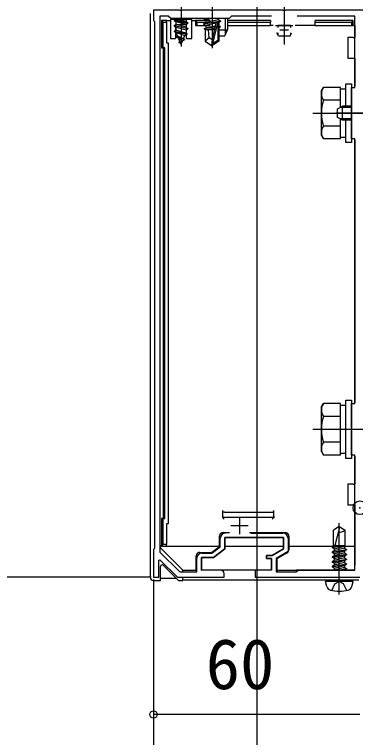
# Model space of a CAD drawing. Units: millimetres, scale not verified. Extents: x -875 to 875, y -1303 to 1295.
# Drawn here: x -728.4 to -629.3, y -1047.4 to -837 of the extents above; entities that cross this region are included whole.
import ezdxf
from ezdxf.enums import TextEntityAlignment as Align

# ---------------------------------------------------------------- set-up
doc = ezdxf.new("R2010")
doc.units = ezdxf.units.MM
doc.header["$LTSCALE"] = 8
doc.header["$PDMODE"] = 32
doc.header["$PDSIZE"] = 4
for name, color, linetype in [('0-3_YKK_11', 7, 'Continuous'), ('0-4_YKK_12', 2, 'Continuous'), ('0-5_YKK_13', 4, 'Continuous'), ('0-6_YKK_D', 6, 'Continuous')]:
    doc.layers.add(name, color=color, linetype=linetype)
doc.styles.add('ＭＳ ゴシック', font='')
doc.styles.get('ＭＳ ゴシック').set_extended_font_data('MS Gothic')

msp = doc.modelspace()

# ---------------------------------------------------------------- linework, layer by layer
at = {"layer": '0-3_YKK_11'}
for p, q in [((-650.003, -837.697), (-650.003, -842.697)), ((-652.503, -840.197), (-647.503, -840.197)), ((-663.003, -983.197), (-663.003, -988.197)), ((-665.503, -985.697), (-660.503, -985.697)), ((-659.716, -987.897), (-650.403, -987.897))]:
    msp.add_line(p, q, dxfattribs=at)
for points in [[(-623.003, -839.997), (-623.003, -835.697), (-649.544, -835.697), (-649.728, -835.817), (-650.278, -835.817), (-650.461, -835.697), (-670.544, -835.697), (-670.728, -835.817), (-671.278, -835.817), (-671.461, -835.697), (-679.544, -835.697), (-679.728, -835.817), (-680.278, -835.817), (-680.461, -835.697), (-688.003, -835.697), (-688.003, -838.697), (-687.703, -838.997)], [(-687.703, -838.997), (-687.703, -992.397), (-688.003, -992.697), (-688.003, -1000.697), (-686.503, -1000.697), (-686.503, -995.798), (-686.134, -995.644), (-681.003, -1000.697), (-667.503, -1000.697), (-667.503, -999.697)], [(-653.727, -837.497), (-665.303, -837.497), (-666.003, -838.197), (-683.003, -838.197), (-683.703, -837.497), (-686.203, -837.497), (-686.203, -993.471), (-680.388, -999.197), (-675.403, -999.197), (-675.403, -995.197)], [(-648.903, -989.397), (-648.903, -993.252), (-652.403, -995.252), (-652.403, -999.197), (-646.503, -999.197), (-646.003, -998.697), (-629.503, -998.697), (-629.503, -965.197), (-630.503, -965.197), (-630.503, -950.197), (-629.503, -950.197), (-629.503, -873.197), (-630.503, -873.197), (-630.503, -858.197), (-629.503, -858.197), (-629.503, -837.497), (-646.278, -837.497)], [(-668.503, -998.697), (-674.103, -998.697), (-674.103, -994.997), (-670.603, -994.997), (-667.303, -992.497), (-667.303, -989.197), (-650.203, -989.197), (-650.203, -992.497), (-653.528, -994.397), (-655.203, -994.397), (-655.203, -995.297), (-653.703, -995.297), (-653.703, -998.697), (-658.503, -998.697), (-658.503, -1000.697), (-628.003, -1000.697)], [(-673.903, -993.697), (-671.039, -993.697), (-668.603, -991.851), (-668.603, -989.397)]]:
    msp.add_lwpolyline(points, dxfattribs=at)
for centre, radius, start, end in [((-667.103, -989.397), 1.5, 90.00001, 179.99999), ((-650.403, -989.397), 1.5, 0.00001, 89.99999), ((-673.903, -995.197), 1.5, 90.00001, 179.99999), ((-668.503, -999.697), 1, 0.00001, 89.99999)]:
    msp.add_arc(centre, radius, start, end, dxfattribs=at)
at = {"layer": '0-4_YKK_12'}
for p, q in [((-658.003, -704.956), (-658.003, -1119.596)), ((-671.002, -825.754), (-671.002, -846.827)), ((-650.002, -827.698), (-650.002, -845.698)), ((-680.003, -832.197), (-680.003, -846.351)), ((-641.703, -865.697), (-625.489, -865.697)), ((-641.703, -957.697), (-625.489, -957.697)), ((-634.003, -1005.797), (-634.003, -984.997))]:
    msp.add_line(p, q, dxfattribs=at)
at = {"layer": '0-5_YKK_13'}
for p, q in [((-689.003, -836.697), (-689.003, -1000.699)), ((-685.703, -838.697), (-685.203, -839.197)), ((-684.203, -838.697), (-685.703, -838.697)), ((-684.203, -839.197), (-684.203, -838.697)), ((-684.203, -838.697), (-683.103, -838.697)), ((-683.103, -838.497), (-683.103, -843.997)), ((-681.603, -838.497), (-683.103, -838.497)), ((-682.003, -838.647), (-681.478, -838.344)), ((-678.003, -839.442), (-682.003, -838.647)), ((-682.003, -838.747), (-678.003, -839.542)), ((-681.603, -838.497), (-678.403, -838.497)), ((-681.478, -838.197), (-681.478, -838.344)), ((-678.528, -839.139), (-681.478, -838.344)), ((-681.478, -839.051), (-678.528, -839.846)), ((-681.478, -839.051), (-681.478, -839.934)), ((-678.528, -838.256), (-678.528, -839.139)), ((-676.903, -838.497), (-678.403, -838.497)), ((-676.903, -843.997), (-676.903, -838.497)), ((-676.903, -838.697), (-675.803, -838.697)), ((-675.803, -838.697), (-675.803, -840.197)), ((-675.803, -838.697), (-675.303, -839.197)), ((-671.503, -838.697), (-675.803, -838.697)), ((-675.303, -840.197), (-675.303, -839.197)), ((-675.303, -839.197), (-671.503, -839.197)), ((-673.474, -839.702), (-668.53, -838.878)), ((-668.53, -838.996), (-673.474, -839.82)), ((-673.474, -839.702), (-672.826, -839.328)), ((-673.429, -838.197), (-672.826, -838.546)), ((-671.285, -838.197), (-672.826, -838.546)), ((-669.177, -838.504), (-672.826, -839.328)), ((-672.826, -838.546), (-672.826, -839.328)), ((-669.421, -839.396), (-670.825, -845.573)), ((-669.177, -838.197), (-669.177, -838.504)), ((-668.53, -838.878), (-669.177, -838.504)), ((-669.177, -839.369), (-669.177, -840.152)), ((-669.002, -839.268), (-669.002, -840.253)), ((-668.53, -838.878), (-668.53, -838.996)), ((-667.156, -838.197), (-667.156, -842.888)), ((-654.003, -838.697), (-666.503, -838.697)), ((-666.503, -839.197), (-654.003, -839.197)), ((-666.502, -838.197), (-666.502, -841.498)), ((-654.003, -838.697), (-654.003, -839.197)), ((-630.003, -838.697), (-641.003, -838.697)), ((-641.003, -839.197), (-641.003, -838.697)), ((-641.003, -839.197), (-630.503, -839.197)), ((-641.003, -840.197), (-641.003, -839.197)), ((-630.003, -838.697), (-630.503, -839.197)), ((-630.503, -839.197), (-630.503, -840.197)), ((-630.003, -840.197), (-630.003, -838.697)), ((-682.003, -840.237), (-681.478, -839.934)), ((-682.003, -840.237), (-678.003, -841.032)), ((-682.003, -840.237), (-682.003, -840.337)), ((-678.003, -841.132), (-682.003, -840.337)), ((-682.003, -840.337), (-681.478, -840.641)), ((-682.003, -841.827), (-681.478, -841.524)), ((-681.603, -839.997), (-681.603, -843.997)), ((-678.403, -839.997), (-681.603, -839.997)), ((-678.528, -840.729), (-681.478, -839.934)), ((-681.478, -840.641), (-678.528, -841.436)), ((-681.478, -840.641), (-681.478, -841.524)), ((-678.637, -842.401), (-681.478, -841.524)), ((-678.528, -839.846), (-678.003, -839.542)), ((-678.528, -839.846), (-678.528, -840.729)), ((-678.528, -840.729), (-678.003, -841.032)), ((-678.528, -841.436), (-678.003, -841.132)), ((-678.528, -841.436), (-678.528, -842.137)), ((-678.403, -843.997), (-678.403, -839.997)), ((-678.003, -841.032), (-678.003, -841.132)), ((-675.803, -840.197), (-675.303, -840.197)), ((-675.303, -840.197), (-671.503, -840.197)), ((-673.474, -839.702), (-673.474, -839.82)), ((-673.474, -839.82), (-672.826, -840.193)), ((-670.203, -840.714), (-673.238, -841.214)), ((-673.238, -841.214), (-672.826, -840.976)), ((-673.003, -841.325), (-673.238, -841.214)), ((-673.003, -841.325), (-673.003, -844.769)), ((-670.361, -841.409), (-673.003, -841.409)), ((-669.936, -839.541), (-672.826, -840.193)), ((-672.826, -840.193), (-672.826, -840.976)), ((-670.124, -840.366), (-672.826, -840.976)), ((-670.275, -841.028), (-672.236, -841.409)), ((-669.931, -839.517), (-671.002, -844.226)), ((-669.177, -840.152), (-669.358, -840.193)), ((-668.648, -840.458), (-669.354, -840.574)), ((-668.648, -840.712), (-669.354, -840.849)), ((-669.001, -841.409), (-669.354, -841.409)), ((-668.648, -840.458), (-669.177, -840.152)), ((-669.001, -840.915), (-669.001, -844.769)), ((-669.001, -841.498), (-666.502, -841.498)), ((-668.648, -840.458), (-668.648, -840.712)), ((-653.203, -840.197), (-654.003, -840.197)), ((-648.099, -840.197), (-651.907, -840.197)), ((-651.847, -840.12), (-651.847, -840.796)), ((-651.249, -841.498), (-648.755, -841.498)), ((-648.156, -840.12), (-648.156, -840.796)), ((-641.003, -840.197), (-646.803, -840.197)), ((-641.003, -840.197), (-630.503, -840.197)), ((-630.503, -840.197), (-630.003, -840.197)), ((-629.503, -840.197), (-630.003, -840.197)), ((-629.503, -840.197), (-629.503, -843.697)), ((-682.003, -841.827), (-682.003, -841.927)), ((-682.003, -841.827), (-678.253, -842.622)), ((-682.003, -841.927), (-678.253, -842.722)), ((-682.003, -841.927), (-681.426, -842.26)), ((-681.426, -842.26), (-678.933, -843.115)), ((-681.035, -843.205), (-681.426, -842.26)), ((-681.403, -843.417), (-681.035, -843.205)), ((-681.403, -843.417), (-678.953, -844.212)), ((-681.403, -843.517), (-680.749, -843.895)), ((-681.035, -843.205), (-679.304, -844.01)), ((-679.304, -844.01), (-678.933, -843.115)), ((-678.933, -843.115), (-678.253, -842.722)), ((-678.637, -842.401), (-678.528, -842.137)), ((-678.637, -842.401), (-678.253, -842.622)), ((-678.253, -842.622), (-678.253, -842.722)), ((-651.702, -843.198), (-652.125, -842.297)), ((-651.847, -842.297), (-651.847, -842.888)), ((-651.702, -843.198), (-648.302, -843.198)), ((-648.302, -843.198), (-647.878, -842.297)), ((-648.156, -842.297), (-648.156, -842.888)), ((-631.503, -843.697), (-631.503, -846.697)), ((-630.003, -843.697), (-631.503, -843.697)), ((-630.003, -843.697), (-629.503, -843.697)), ((-683.103, -843.997), (-681.603, -843.997)), ((-680.749, -843.895), (-679.579, -844.674)), ((-680.003, -845.697), (-680.749, -843.895)), ((-680.603, -845.007), (-680.349, -844.861)), ((-680.003, -845.697), (-679.579, -844.674)), ((-679.579, -844.674), (-678.953, -844.312)), ((-679.304, -844.01), (-678.953, -844.212)), ((-678.953, -844.212), (-678.953, -844.312)), ((-678.403, -843.997), (-676.903, -843.997)), ((-671.826, -843.763), (-673.003, -844.769)), ((-673.003, -844.769), (-671.178, -845.999)), ((-671.002, -844.226), (-671.178, -845.999)), ((-671.002, -844.226), (-671.002, -845.999)), ((-669.001, -844.769), (-670.825, -845.999)), ((-670.825, -845.573), (-670.825, -845.999)), ((-669.001, -844.769), (-669.354, -844.581)), ((-685.203, -846.697), (-685.203, -983.697)), ((-671.178, -845.999), (-670.825, -845.999)), ((-631.503, -846.697), (-631.503, -849.697)), ((-631.503, -849.697), (-630.003, -849.697)), ((-630.003, -849.697), (-629.503, -849.697)), ((-629.503, -849.697), (-629.503, -857.897)), ((-639.203, -859.197), (-638.622, -858.192)), ((-633.703, -858.192), (-638.622, -858.192)), ((-633.703, -863.997), (-633.703, -858.192)), ((-639.203, -872.197), (-639.203, -859.197)), ((-633.703, -858.647), (-632.103, -858.647)), ((-633.703, -861.945), (-638.622, -861.945)), ((-633.703, -863.997), (-633.703, -861.697)), ((-634.503, -864.397), (-633.103, -863.697)), ((-634.503, -866.997), (-634.503, -864.397)), ((-630.503, -864.076), (-633.861, -864.076)), ((-630.503, -863.697), (-633.103, -863.697)), ((-633.103, -867.697), (-633.103, -863.697)), ((-623.003, -865.697), (-634.966, -865.697)), ((-633.103, -867.697), (-634.503, -866.997)), ((-630.503, -867.318), (-633.861, -867.318)), ((-633.703, -869.697), (-633.703, -867.397)), ((-633.703, -873.203), (-633.703, -867.397)), ((-630.503, -867.697), (-633.103, -867.697)), ((-633.703, -869.45), (-638.622, -869.45)), ((-639.203, -872.197), (-638.622, -873.203)), ((-632.103, -872.747), (-633.703, -872.747)), ((-633.703, -873.203), (-638.622, -873.203)), ((-629.503, -873.497), (-629.503, -949.897)), ((-639.203, -951.197), (-638.622, -950.192)), ((-633.703, -950.192), (-638.622, -950.192)), ((-633.703, -965.203), (-633.703, -950.192)), ((-633.703, -950.647), (-632.103, -950.647)), ((-639.203, -964.197), (-639.203, -951.197)), ((-633.703, -953.945), (-638.622, -953.945)), ((-633.703, -961.697), (-633.703, -953.697)), ((-633.703, -961.45), (-638.622, -961.45)), ((-639.203, -964.197), (-638.622, -965.203)), ((-633.703, -965.203), (-638.622, -965.203)), ((-632.103, -964.747), (-633.703, -964.747)), ((-629.503, -965.497), (-629.503, -973.697)), ((-631.503, -973.697), (-631.503, -976.697)), ((-630.003, -973.697), (-631.503, -973.697)), ((-630.003, -973.697), (-629.503, -973.697)), ((-631.503, -976.697), (-631.503, -979.697)), ((-631.503, -979.697), (-630.003, -979.697)), ((-630.003, -979.697), (-629.503, -979.697)), ((-629.503, -979.697), (-629.503, -995.697)), ((-668.003, -981.297), (-668.003, -981.797)), ((-668.003, -981.797), (-668.003, -982.797)), ((-667.373, -981.797), (-668.003, -981.797)), ((-667.373, -981.797), (-653.373, -981.797)), ((-653.003, -981.797), (-653.003, -981.297)), ((-685.703, -983.697), (-685.703, -991.697)), ((-685.203, -983.697), (-685.703, -983.697)), ((-668.003, -982.797), (-668.003, -982.931)), ((-667.503, -983.297), (-653.503, -983.297)), ((-653.003, -982.931), (-653.003, -982.797)), ((-634.003, -985.997), (-635.703, -987.06)), ((-633.907, -986.224), (-635.319, -991.497)), ((-634.003, -985.997), (-632.303, -987.06)), ((-667.803, -987.697), (-665.889, -987.697)), ((-660.116, -987.697), (-649.703, -987.697)), ((-648.703, -988.697), (-648.703, -992.788)), ((-635.703, -991.497), (-635.703, -987.06)), ((-632.303, -991.497), (-632.303, -987.06)), ((-686.003, -992.197), (-686.003, -991.697)), ((-685.703, -991.697), (-686.003, -991.697)), ((-679.503, -998.697), (-686.003, -992.197)), ((-684.203, -991.697), (-668.803, -991.697)), ((-667.303, -991.697), (-650.203, -991.697)), ((-648.703, -991.697), (-629.503, -991.697)), ((-636.103, -992.127), (-632.757, -991.497)), ((-636.103, -992.027), (-633.289, -991.497)), ((-635.478, -991.666), (-636.103, -992.027)), ((-636.103, -992.027), (-636.103, -992.127)), ((-635.478, -992.488), (-636.103, -992.127)), ((-636.103, -993.427), (-631.903, -992.637)), ((-636.103, -993.527), (-631.903, -992.737)), ((-635.478, -993.066), (-636.103, -993.427)), ((-635.703, -991.497), (-632.303, -991.497)), ((-635.478, -991.497), (-635.478, -991.666)), ((-634.848, -991.497), (-635.478, -991.666)), ((-635.478, -992.488), (-632.528, -991.697)), ((-632.528, -992.276), (-635.478, -993.066)), ((-635.478, -992.488), (-635.478, -993.066)), ((-632.528, -991.697), (-632.303, -991.497)), ((-632.528, -991.697), (-632.528, -992.276)), ((-632.528, -993.097), (-631.903, -992.737)), ((-636.103, -993.427), (-636.103, -993.527)), ((-635.478, -993.888), (-636.103, -993.527)), ((-636.103, -994.827), (-631.903, -994.037)), ((-636.103, -994.927), (-631.903, -994.137)), ((-635.478, -994.466), (-636.103, -994.827)), ((-636.103, -994.827), (-636.103, -994.927)), ((-635.478, -995.288), (-636.103, -994.927)), ((-635.478, -993.888), (-632.528, -993.097)), ((-632.528, -993.676), (-635.478, -994.466)), ((-635.478, -993.888), (-635.478, -995.866)), ((-635.478, -995.288), (-632.528, -994.497)), ((-632.528, -995.076), (-635.478, -995.866)), ((-632.528, -993.097), (-632.528, -993.676)), ((-632.528, -994.497), (-631.903, -994.137)), ((-632.528, -994.497), (-632.528, -995.076)), ((-632.528, -995.076), (-631.903, -995.437)), ((-685.149, -997.294), (-680.745, -1001.697)), ((-636.103, -996.227), (-631.903, -995.437)), ((-636.103, -996.327), (-631.903, -995.537)), ((-635.478, -996.688), (-636.103, -996.327)), ((-636.103, -997.627), (-631.903, -996.837)), ((-636.103, -997.727), (-631.903, -996.937)), ((-635.478, -997.266), (-636.103, -997.627)), ((-635.478, -996.688), (-632.528, -995.897)), ((-632.528, -996.476), (-635.478, -997.266)), ((-635.478, -996.688), (-635.478, -997.266)), ((-632.528, -995.897), (-631.903, -995.537)), ((-632.528, -995.897), (-632.528, -996.476)), ((-632.528, -996.476), (-631.903, -996.837)), ((-632.528, -997.297), (-631.903, -996.937)), ((-631.903, -995.437), (-631.903, -995.537)), ((-631.903, -996.837), (-631.903, -996.937)), ((-629.503, -995.697), (-629.503, -997.197)), ((-629.503, -998.697), (-629.503, -997.197)), ((-686.003, -1001.697), (-686.003, -997.647)), ((-679.503, -999.197), (-679.503, -998.697)), ((-679.503, -998.697), (-675.603, -998.697)), ((-674.103, -998.697), (-674.003, -998.697)), ((-652.003, -998.697), (-652.203, -998.697)), ((-652.003, -999.197), (-652.003, -998.697)), ((-652.003, -998.697), (-646.503, -998.697)), ((-646.503, -998.697), (-646.503, -999.171)), ((-629.503, -998.697), (-646.503, -998.697)), ((-636.103, -997.627), (-636.103, -997.727)), ((-635.478, -998.088), (-636.103, -997.727)), ((-635.478, -998.088), (-632.528, -997.297)), ((-632.528, -997.876), (-635.478, -998.666)), ((-635.478, -998.088), (-635.478, -998.666)), ((-634.352, -998.697), (-631.903, -998.237)), ((-633.82, -998.697), (-631.903, -998.337)), ((-632.528, -997.297), (-632.528, -997.876)), ((-632.528, -997.876), (-631.903, -998.237)), ((-632.528, -998.697), (-631.903, -998.337)), ((-632.528, -998.697), (-632.528, -998.697)), ((-631.903, -998.237), (-631.903, -998.337)), ((-681.357, -1001.086), (-686.003, -1001.086)), ((-679.503, -1001.697), (-679.503, -1000.697)), ((-688.005, -1001.697), (-686.003, -1001.697)), ((-680.745, -1001.697), (-679.503, -1001.697)), ((-628.303, -1001.606), (-679.503, -1001.606)), ((-637.606, -1003.477), (-638.003, -1001.997)), ((-630.003, -1001.997), (-638.003, -1001.997)), ((-632.744, -1002.633), (-634.003, -1001.964)), ((-631.803, -1004.564), (-632.744, -1002.633)), ((-630.399, -1003.477), (-630.003, -1001.997))]:
    msp.add_line(p, q, dxfattribs=at)
for points in [[(-685.703, -838.697), (-685.703, -846.697), (-685.203, -846.697)], [(-682.003, -838.647), (-682.003, -838.747), (-681.478, -839.051)], [(-678.743, -838.197), (-678.528, -838.256), (-678.427, -838.197)], [(-678.528, -839.139), (-678.003, -839.442), (-678.003, -839.542)], [(-668.53, -838.996), (-669.177, -839.369), (-669.403, -839.42)], [(-666.503, -840.197), (-654.003, -840.197), (-654.003, -839.197)], [(-671.002, -844.352), (-671.826, -843.763), (-672.061, -841.409)], [(-669.354, -839.582), (-669.354, -844.581), (-670.825, -845.573)], [(-668.648, -840.712), (-669.177, -841.017), (-669.354, -841.057)], [(-669.001, -843.198), (-667.302, -843.198), (-666.502, -841.498)], [(-681.403, -843.417), (-681.403, -843.517), (-678.953, -844.312)], [(-680.603, -845.007), (-680.603, -845.107), (-680.135, -845.377)], [(-630.503, -857.197), (-630.503, -874.197), (-632.103, -874.197), (-632.103, -867.697)], [(-632.103, -863.697), (-632.103, -857.197), (-630.503, -857.197)], [(-653.003, -982.797), (-653.003, -981.797), (-653.373, -981.797)], [(-668.003, -982.931), (-667.925, -983.262), (-667.738, -983.548), (-667.503, -983.797)], [(-653.003, -982.931), (-653.08, -983.262), (-653.267, -983.548), (-653.503, -983.797)], [(-674.603, -993.497), (-671.107, -993.497), (-668.803, -991.752), (-668.803, -988.697)], [(-653.703, -998.697), (-653.703, -995.297), (-655.203, -995.297), (-655.203, -994.397), (-653.528, -994.397), (-650.203, -992.497), (-650.203, -989.197), (-667.303, -989.197), (-667.303, -992.497), (-670.603, -994.997), (-674.103, -994.997), (-674.103, -998.397)], [(-685.203, -991.197), (-685.703, -991.697), (-684.203, -991.697), (-684.203, -991.197)], [(-632.528, -992.276), (-631.903, -992.637), (-631.903, -992.737)], [(-675.403, -998.697), (-675.603, -998.697), (-675.603, -994.497)], [(-649.207, -993.656), (-652.203, -995.368), (-652.203, -998.697)], [(-632.528, -993.676), (-631.903, -994.037), (-631.903, -994.137)], [(-635.478, -995.866), (-636.103, -996.227), (-636.103, -996.327)], [(-653.703, -998.697), (-658.203, -998.697), (-673.803, -998.697)], [(-636.203, -1004.564), (-635.261, -1002.633), (-634.003, -1001.964)]]:
    msp.add_lwpolyline(points, dxfattribs=at)
for points in [[(-684.203, -991.197), (-685.203, -991.197), (-685.203, -983.697), (-684.703, -983.697), (-684.703, -846.697), (-685.203, -846.697), (-685.203, -839.197), (-684.203, -839.197), (-684.203, -845.197), (-683.703, -845.197), (-683.703, -985.197), (-684.203, -985.197)], [(-630.503, -949.197), (-630.503, -966.197), (-632.103, -966.197), (-632.103, -949.197)]]:
    msp.add_lwpolyline(points, close=True, dxfattribs=at)
for centre, radius, start, end in [((-669.646, -839.582), 0.292, 0, 167.19096), ((-635.88, -860.068), 3.323, 145.61575, 214.38425), ((-626.783, -865.697), 12.419, 162.41205, 197.58795), ((-635.88, -871.327), 3.323, 145.61575, 214.38425), ((-635.88, -952.068), 3.323, 145.61575, 214.38425), ((-626.783, -957.697), 12.419, 162.41205, 197.58795), ((-635.88, -963.327), 3.323, 145.61575, 214.38425), ((-667.503, -982.797), 0.5, 180, 270), ((-653.503, -982.797), 0.5, 270, 0), ((-634.1, -986.173), 0.2, 345, 58), ((-667.803, -988.697), 1, 90, 180), ((-649.703, -988.697), 1, 0, 90), ((-633.842, -985.09), 2.5, 260.31336, 308.01351), ((-649.703, -992.788), 1, 299.74488, 0), ((-674.603, -994.497), 1, 90, 180), ((-685.503, -997.647), 0.5, 45, 180), ((-636.254, -1003.115), 1.4, 195, 255.67668), ((-631.751, -1003.115), 1.4, 284.32332, 345), ((-634.003, -994.297), 10.5, 255.67668, 284.32332)]:
    msp.add_arc(centre, radius, start, end, dxfattribs=at)
msp.add_ellipse((-688.001, -1000.696), major_axis=(-0.71, -0.71), ratio=0.99628, start_param=5.4996506, end_param=7.06672, dxfattribs=at)
at = {"layer": '0-6_YKK_D'}
for p, q in [((-688.703, -1000.697), (-759.003, -1000.697)), ((-688.003, -1001.397), (-688.003, -1041.697)), ((-688.003, -1001.406), (-688.003, -1121.697)), ((-628.003, -1040.697), (-688.003, -1040.697))]:
    msp.add_line(p, q, dxfattribs=at)
msp.add_circle((-688.003, -1040.697), 1.075, dxfattribs=at)
msp.add_point((-628.003, -980.503), dxfattribs=at)

# ---------------------------------------------------------------- texts
at = {"layer": '0-6_YKK_D', "style": 'ＭＳ ゴシック'}
msp.add_text('60', height=14.66, dxfattribs=at).set_placement((-672.832, -1037.697), align=Align.BOTTOM_LEFT)

doc.saveas('drawing.dxf')
